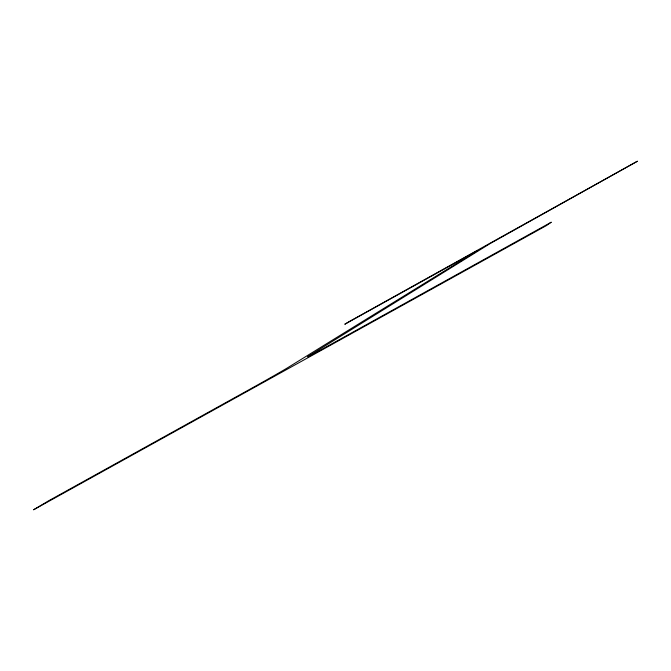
<?xml version="1.0" encoding="UTF-8"?>
<svg xmlns="http://www.w3.org/2000/svg" width="671" height="671" viewBox="0 0 671 671"><rect width="100%" height="100%" fill="white"/><g stroke="black" fill="none" stroke-linecap="round" stroke-linejoin="round"><path stroke-width="1.01" d="M551.159 222.26L546.63 225.464L33.55 509.792L48.715 500.751L249.956 389.205A33.953 0.478 -29.3 0 0 288.018 367.515L477.71 250.476L344.777 324.252L349.566 321.392L637.45 161.208L490.149 243.556L308.794 355.999A34.246 0.486 -29.2 0 0 328.865 345.473L551.159 222.26"/></g></svg>
